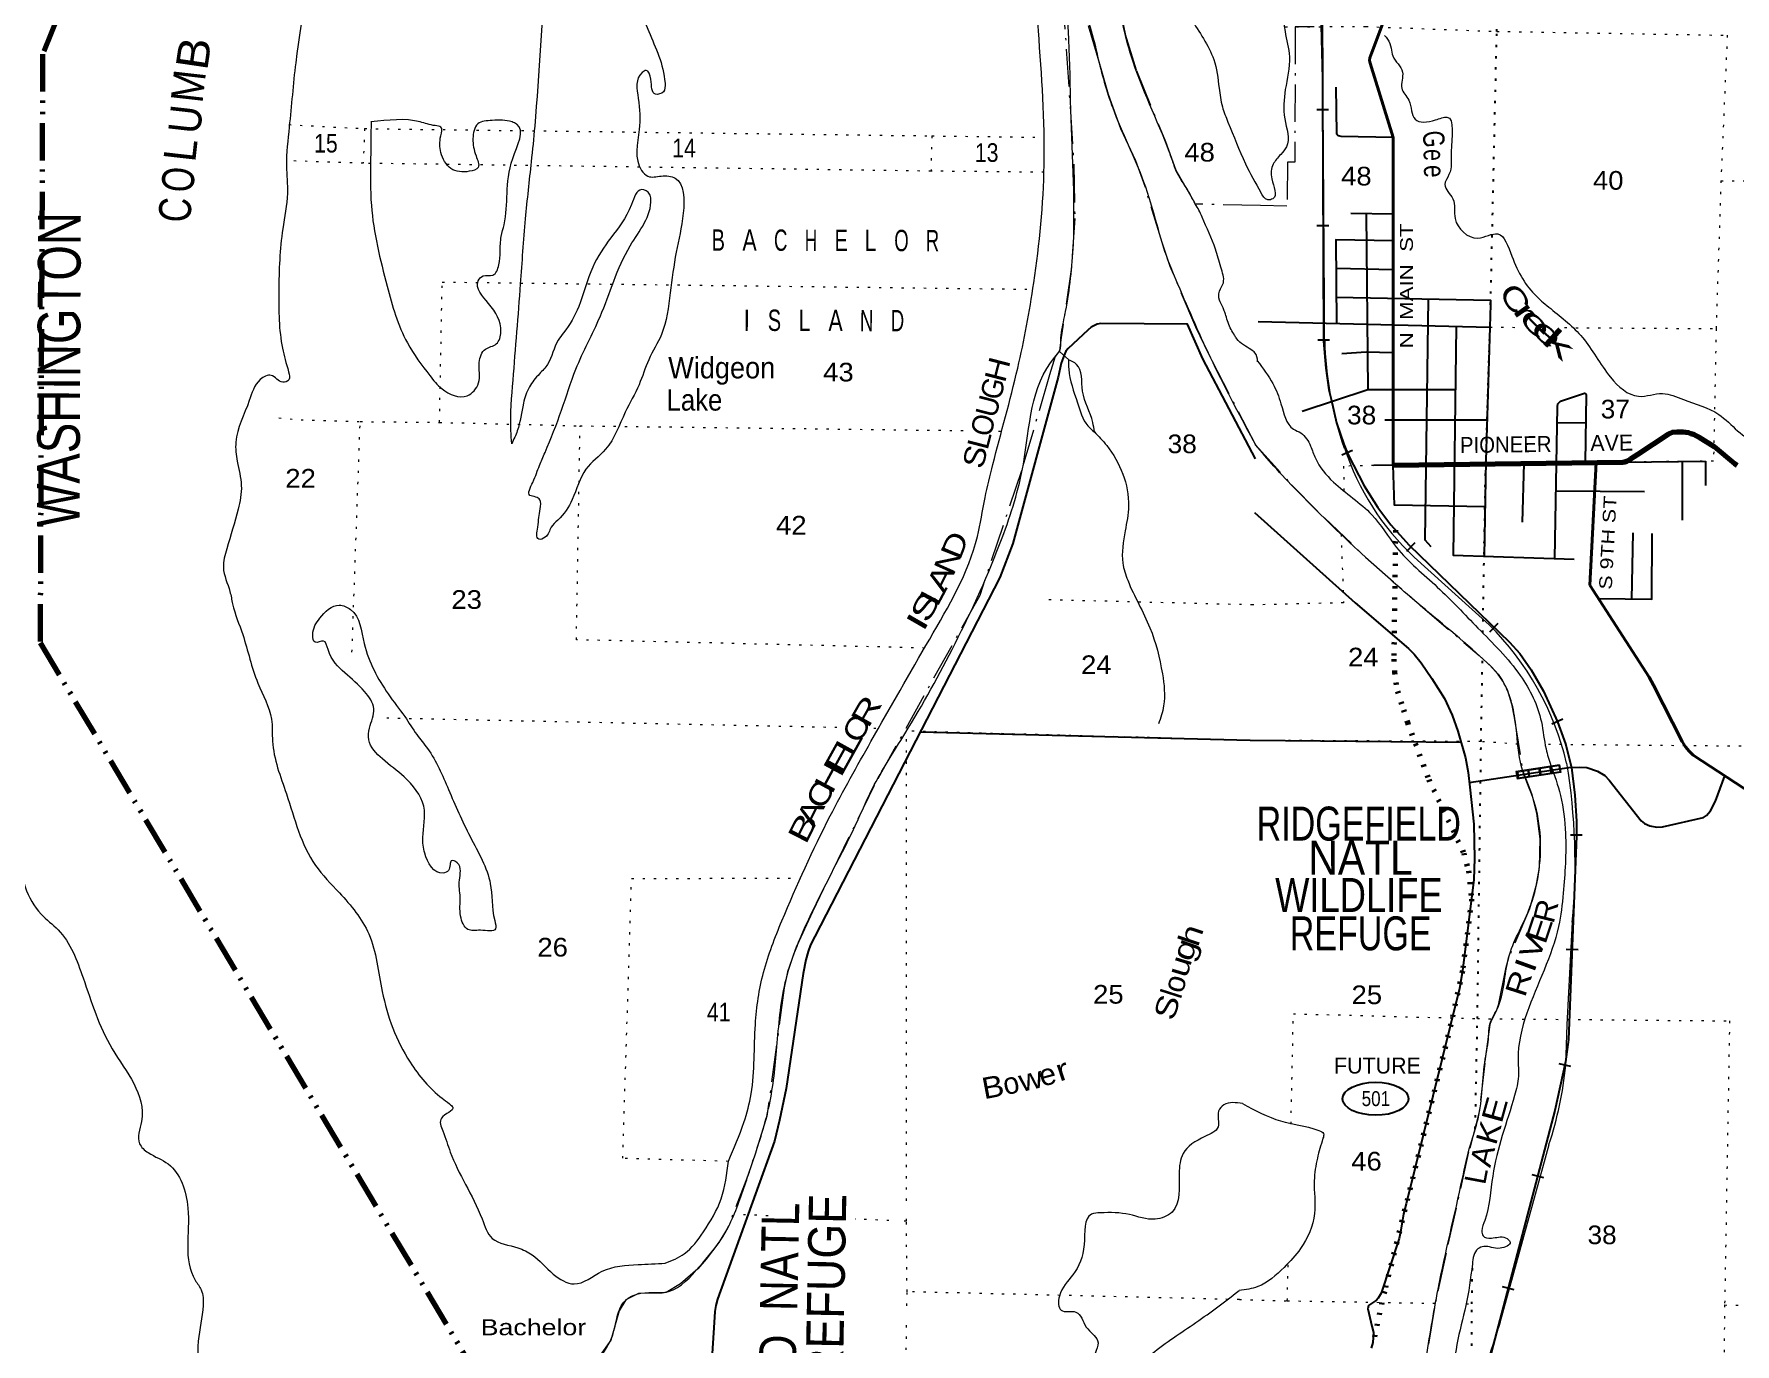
# Model space of a CAD drawing. Header units: feet. Extents: x -481249 to -254670, y -730376 to -544252.
# Drawn here: x -458401 to -442459, y -620592 to -608316 of the extents above; entities that cross this region are included whole.
import ezdxf
from ezdxf.enums import TextEntityAlignment as Align

# ---------------------------------------------------------------- set-up
doc = ezdxf.new("R2010")
doc.units = ezdxf.units.FT
doc.header["$LTSCALE"] = 70
for name, pattern in [('DASH_DOUBLE_DOT', [9.2, 5, -1.2, 0.3, -1.2, 0.3, -1.2]), ('DOT_DASHED', [7.7, 5, -1.2, 0.3, -1.2]), ('DOTTED', [1.5, 0.3, -1.2])]:
    doc.linetypes.add(name, pattern=pattern)
for name, color, linetype, lineweight in [('10', 7, 'DASH_DOUBLE_DOT', 70), ('17', 7, 'Continuous', 25), ('23', 7, 'Continuous', 70), ('26', 7, 'Continuous', 40), ('27', 7, 'Continuous', 13), ('29', 7, 'Continuous', 25), ('31', 7, 'Continuous', 13), ('34', 7, 'Continuous', 25), ('39', 7, 'Continuous', 13), ('41', 7, 'Continuous', 13), ('42', 7, 'Continuous', 13), ('44', 7, 'DOT_DASHED', 13), ('51', 7, 'DOTTED', 35), ('52', 7, 'Continuous', 25), ('6', 7, 'DOTTED', 25), ('7', 7, 'DOTTED', 13)]:
    doc.layers.add(name, color=color, linetype=linetype, lineweight=lineweight)

msp = doc.modelspace()

# ---------------------------------------------------------------- linework, layer by layer
at = {"layer": '10'}
msp.add_lwpolyline([(-456539.12, -590330.45), (-455188.85, -592963.53), (-455547.37, -601572.81), (-458320.68, -608505.65), (-458344, -614021.13), (-451892.05, -624846.32), (-449974.25, -632655.91), (-449915.37, -636157.06)], dxfattribs=at)
at = {"layer": '23'}
msp.add_lwpolyline([(-445661.89, -612356.98), (-443508.17, -612327.55), (-443491.75, -612324.9), (-443471.62, -612317.48), (-443454.66, -612307.94), (-443438.24, -612297.87), (-443369.74, -612252.66), (-443084.49, -612065.14), (-443065.82, -612055.66), (-443044.63, -612048.24), (-443001.2, -612044), (-442943.98, -612044), (-442895.69, -612049.84), (-442870.88, -612057.78), (-442848.63, -612066.26), (-442824.26, -612077.92), (-442795.65, -612092.76), (-442654.41, -612182.41), (-442461.85, -612339.85), (-442437.01, -612356.17)], dxfattribs=at)
at = {"layer": '26'}
msp.add_line((-443758.44, -612331.14), (-443819.12, -613481.68), dxfattribs=at)
for points in [[(-445661.89, -612356.98), (-445661.8, -609283.82), (-445879.2, -608589.74), (-445883.86, -608562.2), (-445879.68, -608539.18), (-445862.7, -608489.78), (-445635.16, -607879.22), (-445622.59, -607694.84), (-445699.99, -607094.64), (-445687.07, -606896.22), (-445632.56, -606474.01), (-445621.91, -606439.24), (-445609.19, -606424.4), (-445568.43, -606393.32), (-445522.31, -606373.51), (-444903.74, -606263.57), (-444867.49, -606261.14), (-444830.41, -606259.02), (-444639.36, -606272.26), (-442426.71, -606528.92), (-442403.17, -606549.59), (-442396.79, -606941.22), (-439796.82, -607016.96), (-434509.55, -607098.35)], [(-443819.12, -613481.68), (-443262.97, -614343.2), (-443221.08, -614416.63), (-442954.83, -614944.53), (-442923.32, -614996.56), (-442887.29, -615036.84), (-442849.14, -615072.89), (-442137.91, -615540.01), (-442102.07, -615576.47), (-442057.57, -615633.72), (-441985, -615760.69), (-441142.02, -617349.09), (-441091.15, -617442.38), (-441008.62, -617539.95), (-440930.08, -617624.74), (-440018.77, -618451.68), (-439869.48, -618572.5), (-439792, -618614.95), (-439655.55, -618676.27), (-437837.6, -619412.8), (-437748.95, -619458.85), (-437654.07, -619529.86), (-435838.71, -621021.16)]]:
    msp.add_lwpolyline(points, dxfattribs=at)
at = {"layer": '29'}
for p, q in [((-445661.82, -610002.7), (-446058.28, -609998.52)), ((-445914.51, -610000.04), (-445898.6, -611650.74)), ((-445661.84, -610524.55), (-446196.81, -610513.02)), ((-446926.97, -611010.44), (-444754.89, -611063.01)), ((-444782.24, -611933.67), (-445741.04, -611933)), ((-443857.13, -611962.17), (-444125.18, -611960.49)), ((-444436.26, -612340.23), (-444451.86, -612889.81)), ((-443494.23, -612326.38), (-442735.66, -612319.75)), ((-442954.92, -612321.67), (-442952.04, -612871.5)), ((-442735.66, -612319.75), (-442735.54, -612545.73)), ((-444136.35, -612596.75), (-443307.17, -612602.59)), ((-443415, -612988.55), (-443429.55, -613610.47)), ((-450094.88, -614855), (-447002.54, -614934.42)), ((-447002.54, -614934.42), (-445026.27, -614951.84))]:
    msp.add_line(p, q, dxfattribs=at)
for points in [[(-446199.44, -608815.1), (-446192.12, -609248.34), (-446178.24, -609266.8), (-446152.81, -609273.16), (-445662.46, -609281.71)], [(-445661.83, -610254.11), (-446198.38, -610245.48), (-446193.78, -611028.19)], [(-446195.23, -610781.95), (-444750.65, -610808.53), (-444750.65, -610849.88), (-444754.89, -611063.01)], [(-445334.81, -610797.78), (-445363.99, -613055.47), (-445309.43, -613119.08)], [(-446951.74, -612296.64), (-447445.12, -611360.25), (-447589.47, -611034.49), (-448403.71, -611028.81), (-448437.49, -611035.76), (-448462.01, -611047.07), (-448492.81, -611063.43), (-448523.19, -611090.44), (-448707.24, -611262.56), (-448731.13, -611288.98), (-448747.4, -611325.05), (-448772.55, -611400.52), (-448802.72, -611531.34), (-449227.67, -613091.07), (-449348.36, -613408.05), (-451084, -616772.19), (-451122.37, -616852.02), (-451145, -616914.91), (-451167.63, -616992.9), (-451193.42, -617118.86), (-451350.2, -618196.63), (-451412.51, -618494.16), (-451461.83, -618690.98), (-451994.52, -620172.59), (-452011.25, -620230.58), (-452018.98, -620288.4), (-452027.13, -620390.52), (-452068.38, -621021.47)], [(-445070.74, -611055.37), (-445098.97, -613200.69), (-443966.05, -613235.4)], [(-444754.89, -611063.01), (-444794.1, -612311.02), (-444810.79, -613209.52)], [(-445664.21, -611304.76), (-445915.93, -611296.98), (-446144.85, -611313.28)], [(-445078.55, -611648.77), (-445898.6, -611650.74), (-446514.94, -611851.98)], [(-444147.47, -613229.84), (-444122.54, -611810.05), (-444118.99, -611781.9), (-444093.16, -611756.59), (-443868.81, -611681.96), (-443860.4, -611684.35), (-443853.13, -611696.41), (-443862.7, -612332.39)], [(-444802.2, -612747.38), (-445648.64, -612731.09), (-445661.89, -612356.98), (-445843.84, -612358.2)], [(-446961.43, -612799.7), (-446018.02, -613647.23), (-445517.44, -614075.44), (-445466.46, -614126.58), (-445398.63, -614207.17), (-445299.81, -614353.96), (-445182.44, -614542.22), (-445109.91, -614700.04), (-445055.26, -614847.58), (-444985.44, -615098.67), (-444959.88, -615235.64), (-444944.1, -615372.74), (-444907.49, -615720.52), (-444899.39, -616041.93), (-444905.19, -616239.13), (-445012.88, -617095.37), (-445040.76, -617259.39), (-445541.59, -619278.36), (-445566.08, -619370.73), (-445591.51, -619525.53), (-445605.7, -619601.96), (-445774.85, -620116.11), (-445801.96, -620163.12), (-445817.24, -620179.72), (-445892.47, -620231.68), (-445900.64, -620263.01), (-445860.68, -620424.66), (-445847.99, -620485.17), (-445854.32, -620577.34), (-445867.04, -620630.35)], [(-443738.71, -613606.23), (-443236.94, -613613.11), (-443233.71, -612994.87)], [(-444949.02, -615329.96), (-444015.5, -615189.43), (-443912.84, -615184.74), (-443847.13, -615189.67), (-443747.52, -615222.91), (-443678.58, -615264.19), (-443637.3, -615307.73), (-443338.26, -615688.35), (-443306.65, -615714.88), (-443255.21, -615734.61), (-443192.2, -615748.81), (-443137.22, -615745.63), (-442754.22, -615658.94), (-442725.9, -615638.54), (-442687.75, -615596.13), (-442640.13, -615503.23), (-442552.69, -615267.59)]]:
    msp.add_lwpolyline(points, dxfattribs=at)
at = {"layer": '31'}
for p, q in [((-444101.77, -615162.72), (-444511.44, -615225.43)), ((-444511.44, -615225.43), (-444500.1, -615299.57)), ((-444101.77, -615162.72), (-444090.43, -615236.86)), ((-444090.43, -615236.86), (-444500.1, -615299.57))]:
    msp.add_line(p, q, dxfattribs=at)
msp.add_lwpolyline([(-444502.32, -615232.13), (-444108.46, -615171.84), (-444099.54, -615230.16), (-444493.4, -615290.45)], close=True, dxfattribs=at)
at = {"layer": '31', "linetype": 'DOTTED', "lineweight": 100}
msp.add_arc((-448580.55, -587268.55), 28288.95, 278.28332, 279.12119, dxfattribs=at)
at = {"layer": '34'}
for p, q in [((-446378.01, -609023.19), (-446267.4, -609022.77)), ((-446376.49, -610108.99), (-446265.88, -610108.56)), ((-446369.8, -611181.18), (-446259.19, -611180.76)), ((-446144.37, -612259.14), (-446042.15, -612216.88)), ((-445534.38, -613160.36), (-445457.47, -613080.86)), ((-444755.8, -613917.17), (-444678.89, -613837.67)), ((-444174.02, -614780.74), (-444073.48, -614734.63)), ((-444000.31, -615821.79), (-443889.71, -615820.52)), ((-444039.94, -616890.36), (-443929.42, -616894.79)), ((-444108.5, -617963.02), (-444000.52, -617986.99)), ((-444361.32, -619002.64), (-444254.33, -619030.72)), ((-444639.45, -620052.21), (-444532.47, -620080.29))]:
    msp.add_line(p, q, dxfattribs=at)
at = {"layer": '34', "lineweight": 13}
for p, q in [((-444763.39, -613850.71), (-445466.25, -613218.36)), ((-444659.08, -620389.15), (-444199.88, -618722.18))]:
    msp.add_line(p, q, dxfattribs=at)
for points in [[(-446306.2, -611182.95), (-446304.65, -610828.4), (-446319.78, -608985.88), (-446365.48, -607101.68), (-446352.68, -606526.66), (-446285.65, -605488.22), (-446021.24, -602632.46)], [(-446334.19, -606476.36), (-446316.26, -611192.51), (-446294.79, -611446.05), (-446265.12, -611649.63), (-446245.54, -611738.34), (-446193.05, -611959.26), (-446125.22, -612158.61), (-446083.98, -612258.36), (-445934.45, -612548.82), (-445807.54, -612753.17), (-445686.44, -612915.7), (-445511.61, -613107.95), (-444571.88, -614017.02), (-444476.1, -614122.39), (-444370.12, -614275.08), (-444255.65, -614474.43), (-444123.24, -614763.12), (-444047.93, -614966.43), (-443993.41, -615187.98), (-443961.01, -615447.83), (-443945.69, -615691.07), (-443944.06, -615833.8), (-444020.37, -617738.2), (-444047.46, -617946.97), (-444148.94, -618404.13), (-444887.93, -621220.1)], [(-444044.99, -617981.27), (-444031.77, -617598.56), (-443981.77, -616638.53)]]:
    msp.add_lwpolyline(points, dxfattribs=at)
at = {"layer": '34'}
msp.add_lwpolyline([(-446333.09, -606476.38), (-446315.16, -611192.46), (-446293.7, -611445.92), (-446264.04, -611649.43), (-446244.47, -611738.09), (-446191.99, -611958.96), (-446124.19, -612158.22), (-446082.98, -612257.9), (-445933.49, -612548.28), (-445806.63, -612752.55), (-445685.59, -612915), (-445510.82, -613107.18), (-444571.09, -614016.25), (-444475.24, -614121.7), (-444369.19, -614274.49), (-444254.67, -614473.93), (-444122.22, -614762.7), (-444046.88, -614966.11), (-443992.33, -615187.78), (-443959.91, -615447.73), (-443944.59, -615691.03), (-443942.96, -615833.82), (-444019.27, -617738.29), (-444046.38, -617947.16), (-444147.87, -618404.39), (-444886.86, -621220.36)], dxfattribs=at)
at = {"layer": '34', "lineweight": 13}
for centre, radius, start, end in [((-442983.5, -611106.59), 3321.56, 181.28217, 199.14652), ((-443803.62, -611436.58), 2435.84, 198.06621, 227.03049), ((-446675.19, -615774.61), 2712.27, 13.37718, 45.18088), ((-449677.45, -616086.82), 5720.35, 354.46516, 9.4352), ((-447432.51, -617651.51), 3403.53, 341.66168, 354.44014)]:
    msp.add_arc(centre, radius, start, end, dxfattribs=at)
msp.add_spline([(-445126.55, -636266.25), (-445205.26, -636055), (-445386.53, -635644.83), (-445581.21, -634964.48), (-445682.38, -634399.05), (-445843.82, -633656.19), (-445933.73, -633030.53), (-446016.59, -632488.89), (-446047.42, -631946.57), (-446023.34, -631313.42), (-445975.37, -630511.72), (-445916.74, -629601.74), (-445880.05, -629016.47), (-445801.98, -628380.6), (-445705.57, -627928.72), (-445584.14, -627238.2), (-445415.24, -626342.78), (-445239.56, -625509.34), (-445129.2, -624893.07), (-445041.2, -624409.25), (-444905.25, -623758.58), (-444876.27, -623515.87), (-444888.3, -623195.58), (-444912.82, -622677.18), (-444945.25, -622166.89), (-444925.69, -621491.69), (-444883.57, -621180.71), (-444767.19, -620724.56), (-444655.39, -620382.62)], degree=3, dxfattribs=at)
at = {"layer": '39'}
msp.add_line((-448701.32, -611370.12), (-448790.73, -611290.85), dxfattribs=at)
for points in [[(-459387.86, -603410.09), (-459326.33, -603054.38), (-459229.72, -602745.55), (-459124.51, -602408.82), (-459047.52, -602175.79), (-458989.4, -602078.75), (-458953.19, -602071.5), (-458911.73, -602100.47), (-458884.16, -602123.12), (-458867.75, -602009.14), (-458860.35, -601846.83), (-458697.74, -601447.15), (-458502.18, -601100.32), (-458313.3, -600785.44), (-458204.56, -600567.13), (-458128.03, -600356.16), (-458114.35, -600085.67), (-458059.99, -599976.51), (-458051.08, -599838.3), (-458185.64, -599759.2), (-458220.51, -599415.46), (-458160.59, -599232.21), (-458024.28, -599036.55), (-457912.79, -598782.2), (-457633.91, -597995.88), (-457480.1, -597537.84), (-457398.1, -597353.05), (-457262.69, -597295.78), (-457110.62, -597399.33), (-456930.33, -597782.29), (-456840.81, -598099.12), (-456679.98, -598549.86), (-456563.07, -598993.64), (-456432.79, -599564.08), (-456404.87, -599761.25), (-456296.38, -599841.8), (-456300.9, -599962.05), (-456344.63, -600041.34), (-456349.93, -600103.41), (-456421.68, -600085.83), (-456640.82, -600219.53), (-456845.94, -600353.54), (-456988.06, -600635.32), (-457201.21, -601248.54), (-457565.08, -602458.27), (-457805.35, -603409.9), (-458001.41, -604067.61), (-458148.67, -604499.72), (-458429.58, -605478.56), (-458750.99, -606478.59), (-458882.65, -607217.91), (-459055.6, -608207.09), (-459119.33, -608476.5), (-459111.53, -608773.53), (-459148.34, -609288.24), (-459238.95, -609980.31), (-459276.82, -610258.3), (-459363.45, -611143.01), (-459361.22, -611610.42), (-459300.47, -612153.29), (-459213.27, -612676.66), (-459287.69, -612977.95), (-459281.34, -613248.87), (-459187.97, -613764.36), (-458993.05, -614500.65), (-458926.56, -614865.13), (-458790.78, -615172.92), (-458583.25, -615785.13), (-458484.03, -616308.76), (-458335.15, -616564.69), (-458175.94, -616710.51), (-457940.98, -617160.83), (-457668.43, -617824.58), (-457394.24, -618506.41), (-457412.63, -618714.62), (-457330.25, -618798.62), (-457144.18, -618904.91), (-456958.52, -619318.07), (-456890.53, -619993.48), (-456834.35, -620084.94), (-456815.35, -620229.77), (-456862.4, -620563.73), (-456792.54, -620958.37), (-456553.72, -621224.24), (-456308.61, -621572.48), (-456260.9, -621972.66), (-456206.72, -622350.92), (-456097, -622563.88), (-455812.67, -623143.63), (-455737.07, -623359.87), (-455708.01, -623502.91)], [(-447517.02, -609908.74), (-447602.97, -609754.19), (-447705.45, -609576.8), (-447716.44, -609545.07), (-447758.9, -609424.57), (-448118.81, -608519.63), (-448196.57, -608215.09), (-448298.37, -607719.47), (-448393.41, -607474.74), (-448656.9, -607047.87), (-448789.73, -606790.29), (-448967.12, -606365.27), (-449319.49, -605782.05), (-449849.19, -605249.19), (-450152.94, -605118.32), (-450656.13, -605041.35), (-451187.63, -604881.53), (-451758.98, -604520.28), (-452438.67, -603879.9), (-453036.48, -603251.31), (-453251.43, -602897.7), (-453544.3, -602534.39), (-453884.46, -601750.85), (-453966.28, -601257.68), (-453812.13, -600783.6), (-453530.01, -600416.56), (-453389.08, -600287.19)], [(-451893.28, -618877), (-451747.48, -618515.07), (-451679.79, -618247.74), (-451640.12, -617596.7), (-451563.8, -617108.92), (-451391.42, -616625.2), (-450938.15, -615642.03), (-450557, -614946.16), (-450006.04, -613985.14), (-449559.28, -613025.91), (-449487.53, -612660.38), (-449414.95, -612351.04), (-449181.69, -611447.4), (-449030.75, -610648.31), (-448933.5, -609543.19), (-448987.31, -608286.4), (-449144.06, -606874.96), (-449219.9, -606574.47), (-449549.58, -606055.93), (-449883.7, -605653.62), (-450182.56, -605480.74), (-450616.12, -605331.04), (-451059.03, -605245.33), (-451464.01, -605070.17), (-452122.83, -604676.96), (-452731.32, -604080.23), (-453359.45, -603368.75), (-453626.12, -602997.98), (-453804.63, -602817.65), (-454161.5, -602545.23), (-454408.49, -602477.76), (-454608.14, -602541.68), (-454698.17, -602632.02), (-454784.64, -602935.05), (-454930.74, -603407.3), (-454928.75, -603503.62), (-454875.07, -603522.82), (-454767.66, -603559.22), (-454781.02, -603623.12), (-454927.07, -603710.26), (-455038.17, -603850.29), (-455083.55, -604104.05), (-455195.38, -604757.56), (-455392.35, -605649.93), (-455699.69, -607221.92), (-455948.57, -608584.55), (-456009.26, -609187), (-456034.92, -609551.51), (-456026.27, -609808.44), (-456069.28, -610140.48), (-456107.57, -610725.36), (-456072.68, -611259.65), (-456015.23, -611481.52), (-456012.77, -611555.79), (-456069.34, -611578.65), (-456178.17, -611514.13), (-456281.16, -611554.05), (-456383.43, -611750.43), (-456509.79, -612140.87), (-456497.51, -612319.65), (-456458.2, -612547.14), (-456488.89, -612769.13), (-456594.81, -613139.94), (-456626.53, -613315.78), (-456565.12, -613539.74), (-456539.52, -613656.62), (-456445.37, -613943.46), (-456302.68, -614399.83), (-456175.49, -614735.52), (-456165.8, -614942.33), (-456035.93, -615436.54), (-455763.49, -616106.3), (-455538.52, -616363.85), (-455264.13, -616748.82), (-455137.23, -617289.1), (-454876.64, -617950.58), (-454577.22, -618287.96), (-454506.23, -618341.63), (-454476.82, -618372.35), (-454583.12, -618474.37), (-454569.58, -618593), (-454499.65, -618793.08), (-454202.27, -619419.24), (-454105.93, -619601.83), (-453865.42, -619691.23), (-453732.57, -619756.25), (-453534.03, -619937.02), (-453339.66, -620029.44), (-453076.76, -619910.71), (-452738.91, -619847.75), (-452486.24, -619835.11)], [(-453924.02, -612156.15), (-453931.38, -612029.62), (-453911.51, -611558.69), (-453840.56, -610657.59), (-453793.72, -610046.82), (-453738.46, -609512.45), (-453705.47, -609180.2), (-453582.89, -607726.6), (-453581.84, -607006.54), (-453610.49, -606939.74), (-453631.18, -606971.39), (-453696.12, -607202.67), (-453756.5, -607407.97), (-453832.93, -607422.38), (-453907.6, -607162.03), (-453987.36, -606857.45), (-454150.55, -606518.98), (-454309.46, -606072.29), (-454225.15, -605680.96), (-453955.78, -605540.31), (-453747.83, -605462.52), (-453692.3, -605393.51), (-453657.42, -605354.14), (-453542.35, -605503.03), (-453335.83, -605876.52), (-453169.32, -606343.43), (-453135.28, -606630.99), (-452968.3, -607266.4), (-452639.22, -608292.4), (-452487.11, -608777.06), (-452502.8, -608856.95), (-452575.39, -608879.47), (-452620.55, -608740.1), (-452664.88, -608656.91), (-452701.34, -608676.19), (-452738.46, -608918.1), (-452728.57, -609211.16), (-452706.55, -609594.74), (-452647.57, -609648.15), (-452523.35, -609646.8), (-452391.53, -609665.67), (-452316.28, -609994.23), (-452382.03, -610359.89), (-452438.1, -610741.79), (-452520.37, -611131.17), (-452639.49, -611367.3), (-452730.54, -611602.04), (-452860.14, -611860.02), (-453043.69, -612207.1), (-453227.88, -612393.71), (-453356.02, -612677.79), (-453492.28, -612871.44), (-453553.78, -612938.32), (-453609.81, -613031.4), (-453670.3, -613050.16), (-453679.96, -612937.63), (-453658.33, -612765.59), (-453660.53, -612679.29), (-453698.07, -612654.42), (-453753.84, -612639.18), (-453727.25, -612517.4), (-453663.83, -612358.29), (-453611.21, -612237.07)], [(-446862.52, -607661.93), (-447058.77, -607545.45), (-447292.37, -607221.52), (-447341.23, -606971.76), (-447465.34, -606776.54), (-447598.7, -606735.57), (-447696.72, -606729.46), (-447750.97, -606832.6), (-447750.64, -606912.84), (-447798.07, -606881.74), (-447874.35, -606793.85), (-447949.47, -606746.11), (-447972.17, -606777.71), (-447941.48, -606842.56), (-447841.58, -606951.01), (-447819.11, -607025.7), (-447893.25, -607122.4), (-447990.49, -607174.47), (-447950.05, -607347.84), (-447767.26, -607706.78), (-447556.58, -608168.62), (-447344.31, -608554.27), (-447293.83, -608822.13), (-447263.44, -608997.28), (-447210.36, -609140.83), (-447046.26, -609531.47), (-446903.62, -609799.98)], [(-451825.28, -624049.44), (-451876.2, -623897.91), (-451964.08, -623789.72), (-452004.84, -623536.11), (-452103.15, -623447.76), (-452233.7, -623368.74), (-452218.42, -623212.61), (-452298.99, -623042.4), (-452454.87, -622738.19), (-452554.88, -622539.48), (-452609.03, -622255.5), (-452603.19, -621976.81), (-452750.96, -621763.04), (-452909.62, -621591.15), (-452961.82, -621405.5), (-453116.96, -620778.37), (-452987.7, -620536.43), (-452939.83, -620354.92), (-452872.48, -620199.91), (-452750.71, -620124.3), (-452453.7, -620098.57), (-452162.34, -619864.11), (-451946.22, -619587.93), (-451846, -619393.51), (-451694.98, -618973.51), (-451516.37, -618383.62), (-451441.01, -617845.67), (-451368.3, -617243.48), (-451155.44, -616644.29), (-450676.44, -615675.72), (-450542.16, -615385.75), (-450238.96, -614872.74), (-449768.57, -614028.34), (-449327.14, -613036.9), (-449128.37, -612345.14), (-448832.99, -611344.55), (-448787.6, -611281.34), (-448777.61, -611187.28), (-448747.47, -610991.36), (-448664.3, -610367.33), (-448684.23, -609023.01), (-448771.91, -607757.47), (-448774.35, -607586.92), (-448751.49, -607547.3), (-448722.38, -607592.05), (-448632.36, -607884.82), (-448501.8, -608250.67), (-448433.38, -608522.92), (-448291.28, -609007.36), (-448001.29, -609699.56), (-447877.49, -610101.37), (-447804.56, -610349.64), (-447682.8, -610657.13), (-447353.69, -611394.3), (-446947.68, -612173.78)], [(-446862.52, -607661.93), (-446732.47, -607913.72), (-446675.62, -608290.57), (-446635.39, -608528.48), (-446673.06, -608836.68), (-446677.79, -609109.59), (-446662.24, -609372.97), (-446716.11, -609443.88), (-446786.54, -609536.45), (-446799.93, -609672.63), (-446790.51, -609859.57), (-446837.87, -609868.44), (-446903.62, -609799.98)], [(-445743, -608330.81), (-445715.25, -608363.02), (-445681.27, -608448.19), (-445665.02, -608520.88), (-445574.53, -608671.72), (-445582.3, -608824.1), (-445516.91, -608936.16), (-445457.17, -609114.34), (-445266.91, -609121.15), (-445159.99, -609093.74), (-445117.88, -609418.02), (-445139.2, -609632.28), (-445177.59, -609725.67), (-445102.73, -609860.06), (-445081.24, -610045.29), (-444869.25, -610227.31), (-444681.86, -610187.88), (-444550.68, -610395.97), (-444319.45, -610773.2), (-444186, -610889), (-443888, -611159.51), (-443624.56, -611531.54), (-443362.39, -611710.81), (-443139.23, -611684.33), (-442942.2, -611741.51), (-442610.87, -611880.37), (-442236.54, -612144.79), (-441902.94, -612191.36), (-441850.19, -612259.61)], [(-455242.31, -609139.23), (-455246.18, -609480.15), (-455239.39, -609921.58), (-455090.99, -610678.94), (-454901.8, -611210.52), (-454691.85, -611515.89), (-454576.27, -611640.72), (-454341.27, -611705.93), (-454234.59, -611585.86), (-454228.56, -611393.43), (-454169.85, -611268.33), (-454068.68, -611220.35), (-454026.2, -611104.92), (-454140.84, -610839.7), (-454238.59, -610629), (-454191.53, -610581.87), (-454101.26, -610575.78), (-454045.15, -610478.7), (-454032.53, -610354.61), (-454021.54, -610212.43), (-453995.21, -610102.68), (-453914.12, -609482.62), (-453877.33, -609160.47), (-453920.96, -609139.48), (-454106.96, -609125.46), (-454241.87, -609158.68), (-454286.81, -609296.11), (-454258.13, -609457.19), (-454238.37, -609565.93), (-454321.26, -609602.26), (-454493, -609576.52), (-454588, -609426.06), (-454588.73, -609269.59), (-454587.01, -609187.39), (-454640.82, -609174.2), (-454782.31, -609139.07), (-455243.04, -609139.23)], [(-453611.21, -612237.07), (-453456.69, -611841.22), (-453322.41, -611454.97), (-453095.79, -610964.39), (-452813.47, -610300.5), (-452619.98, -609861.36), (-452631.03, -609814.99), (-452706.28, -609773.26), (-452801.36, -609913.64), (-452996.21, -610226.38), (-453164.19, -610499.58), (-453296.13, -610869.84), (-453437.49, -611115.53), (-453489.02, -611184.63), (-453587.91, -611411.17), (-453663.88, -611499.8), (-453758.59, -611622.14), (-453813.88, -611775.4), (-453871.36, -612032.92), (-453924.02, -612156.15)], [(-446932.78, -611387.48), (-446957.33, -611302.36), (-446995.05, -611273.43), (-447064.83, -611227.51), (-447128.96, -611171.53), (-447148.45, -611139.46), (-447181.76, -611083.48), (-447230.49, -610953.91), (-447238.03, -610930.01), (-447248.09, -610901.08), (-447296.81, -610751.38), (-447289.89, -610724.96), (-447254.06, -610645.71), (-447278.26, -610499.8), (-447327.93, -610332.52), (-447452.41, -610032.48), (-447482.58, -609965.21), (-447517.02, -609908.74)], [(-448705.26, -611367.35), (-448703.1, -611455.65), (-448621.55, -611770.3), (-448523.93, -611987.02), (-448460.62, -612047.13)], [(-448463.03, -612044.49), (-448477.2, -611955.93), (-448573.19, -611661.02), (-448630.06, -611411.08), (-448705.25, -611367.86)], [(-446935.47, -611378.17), (-446789.16, -611592.1), (-446713.68, -611782.72), (-446595.22, -612018.59), (-446527.95, -612054.41), (-446436.77, -612177.17), (-446391.47, -612290.74), (-446222.58, -612513.83), (-445863.31, -612820.02), (-445630.35, -613127.04), (-445248.62, -613498.04), (-444867.25, -613883.08), (-444471.28, -614326.72), (-444273.54, -614761.33), (-444229.69, -615015.38), (-444183.37, -615169.13), (-444094.1, -615450.43), (-444046.77, -615806.96), (-444068.6, -616366.51), (-444112.38, -616678.58), (-444409.07, -617492.16), (-444491.88, -617923.7), (-444487.78, -618082.4), (-444524.34, -618264.16), (-444729.35, -619017.83), (-444803.76, -619433.51), (-444830.22, -619531.21), (-444819.34, -619577.66), (-444741.71, -619599.7), (-444609.35, -619597.02), (-444566.21, -619636.25), (-444659.85, -619694.11), (-444811.8, -619678.23), (-444868.48, -619700.89), (-444920.08, -619842.12), (-444981.77, -620230.02), (-445076.11, -620966.41), (-445025.41, -621186.51), (-445035.63, -621519.51), (-445027.98, -622021.58), (-444998.51, -622614.55), (-445034.08, -622918.8), (-445089.44, -623375.12), (-445230.52, -624056.12), (-445380.29, -624845.31), (-445444.3, -625164.9), (-445478.56, -625497.28), (-445510.79, -625747.41), (-445589.74, -626022.46), (-445614.75, -626304.89), (-445707.97, -626752.22), (-445721.66, -627063.04), (-445781.02, -627519.26), (-445859.2, -628028.94), (-446005.71, -628989.12), (-446068.93, -629276.61), (-446090.08, -629402.55), (-446156.24, -629565.49), (-446277.63, -629773.22), (-446315.69, -629934.86), (-446373.79, -630258.62), (-446418.44, -630524.49), (-446462.27, -630675.96), (-446554.23, -631153.43), (-446611.99, -631459.42)], [(-448463.03, -612044.49), (-448347.5, -612171.32), (-448143.05, -612739.33), (-448173.95, -612971.35), (-448196.3, -613273.74), (-448149.61, -613435.21), (-447942.55, -613878.92), (-447825.39, -614310.67), (-447813.67, -614611.79), (-447861.28, -614781.27)], [(-446983.54, -636213.8), (-447022.54, -635672.61), (-447035.71, -634987.7), (-447070.2, -634354.46), (-447045.28, -633750.82), (-447030.89, -632761.47), (-446974.67, -632513.96), (-446941.25, -632053.07), (-446934.71, -631625.63), (-446920.95, -631393.1), (-446825.48, -630935.79), (-446685.68, -630306.95), (-446529.79, -629594.2), (-446332.17, -629059.16), (-446295.54, -628793.09), (-446139.46, -627992.01), (-446036.76, -627241.78), (-445988.45, -626664.83), (-445931.73, -626234.64), (-445787.21, -625495.51), (-445744.29, -625137.24), (-445627.25, -624455.63), (-445477.68, -623837.08), (-445405.43, -623427.36), (-445292.32, -622498.72), (-445285.18, -621884.59), (-445297.47, -621488.8), (-445379.54, -621159.5), (-445357.62, -620758.54), (-445240.58, -620076.93), (-445012.51, -619038.78), (-444938.63, -618725.46), (-444866.43, -618480.36), (-444798.53, -617921.97), (-444767.19, -617707.96), (-444758.66, -617605.79), (-444688.79, -617454.98), (-444580.7, -616973.9), (-444389.17, -616523.03), (-444300.77, -616190), (-444343.94, -615502.34), (-444458.31, -615182.25), (-444509.55, -614821.61), (-444634.98, -614380.8), (-444843.78, -614150.68), (-445479.87, -613608.63), (-445687.9, -613428.72), (-446565.31, -612593.5), (-446780.17, -612365.23), (-446952.35, -612164.81)], [(-454925.03, -614712.17), (-455080.84, -614500.23), (-455305.33, -614028.06), (-455434.85, -613708.37), (-455540.18, -613668), (-455723.02, -613790.45), (-455788.37, -613945.5), (-455765.81, -614016.19), (-455689.43, -614003.79), (-455645.06, -614084.97), (-455487.36, -614302.97), (-455302.72, -614477.42), (-455215.97, -614639.74), (-455257.79, -614819.37), (-455264.11, -614929.56), (-455135.65, -615108.82), (-454932.86, -615277.64), (-454748.31, -615552.38), (-454756.44, -615845.05), (-454739.48, -615991.84), (-454567.1, -616178.06), (-454516.5, -616153.07), (-454501.35, -616099.24), (-454490.58, -616063.36), (-454434.9, -616082.61), (-454414.23, -616243.52), (-454407.57, -616404.12), (-454403.26, -616580.73), (-454333.78, -616706.58), (-454217.77, -616715.08), (-454075.27, -616702.09), (-454083.65, -616623.68), (-454124.48, -616277.81), (-454313.56, -615836.49), (-454516.65, -615394.87), (-454712.95, -615011.57), (-454812.38, -614881.06), (-454925.03, -614712.17)], [(-447073.66, -618338.82), (-447248.92, -618350.69), (-447298.24, -618409.81), (-447303.34, -618558.13), (-447427.41, -618647.74), (-447631.08, -618807.85), (-447669.02, -618993.58), (-447734.69, -619355.22), (-447892.33, -619422.05), (-448133.81, -619378.76), (-448407.91, -619362.86), (-448488.3, -619375.18), (-448558.37, -619660.51), (-448664.45, -619943.06), (-448790.87, -620144.95), (-448773.57, -620275.7), (-448635.71, -620292.69), (-448538.49, -620433.17), (-448432.93, -620557.79), (-448487.48, -620771.24), (-448422.1, -620997.29), (-448283.4, -620974.19), (-448014.52, -620761.32), (-447617.66, -620462.93), (-447406.27, -620317.02), (-447104.46, -620091.2)], [(-447073.66, -618338.82), (-446717.11, -618501.85), (-446358.51, -618591.21), (-446315.13, -618620.41), (-446320.23, -618664.45), (-446372.91, -618849.82), (-446402.2, -619061.88), (-446399.75, -619369.09), (-446530.12, -619697.04), (-446684.82, -619873.81), (-446931.82, -620054.27), (-447104.46, -620091.2)], [(-452486.24, -619835.11), (-452306.11, -619746.7), (-452127.55, -619541.92), (-451960.78, -619230.58), (-451893.28, -618877)]]:
    msp.add_spline(points, degree=3, dxfattribs=at)
at = {"layer": '44'}
msp.add_line((-446906.03, -609923.65), (-447517.02, -609908.74), dxfattribs=at)
for points in [[(-448760.99, -607920.57), (-448655.48, -609544.2), (-448646.7, -610043.76), (-448678.27, -610499.6), (-448776.93, -611182.83), (-448788.3, -611284.47), (-448829.7, -611336.83), (-448882.4, -611509.54), (-449146.82, -612409.15), (-449537.83, -613576.43), (-450527.26, -615357.8), (-451105.74, -616541.43), (-451254.07, -616863.82), (-451338.63, -617103.77), (-451338.63, -617103.77), (-451369.65, -617253.32), (-451531.34, -618456.04), (-451697.8, -618980.3), (-451899.89, -619507.83), (-451981.66, -619641.85), (-452102.77, -619796.81), (-452180.48, -619886.34), (-452340.64, -620027.08), (-452477.62, -620108.92), (-452513.44, -620116.44), (-452735.98, -620119.73), (-452854.52, -620179.16), (-452915.54, -620282.41), (-452995.7, -620556.65), (-453096.12, -620697.68)], [(-446950.97, -612167.47), (-447391.31, -611316.83), (-447510.99, -611061.9), (-447751.81, -610494.73), (-447828.67, -610270.08), (-447998.2, -609709.23), (-448072.79, -609502.45), (-448214.38, -609203.75), (-448330.89, -608882.32), (-448418.97, -608575.9), (-448575.14, -608040.83)], [(-448246.39, -607969.93), (-448173.47, -608315.87), (-448069.47, -608658.68), (-447797.14, -609321.24), (-447699.31, -609591.21), (-447517.02, -609908.74)], [(-446401.26, -608248.11), (-446580.93, -608248.88), (-446583.42, -609517.66), (-446652.09, -609516.14), (-446658.2, -609928.32), (-446906.03, -609923.65)], [(-446952.35, -612164.81), (-446614.63, -612541), (-446307.23, -612850.54), (-445920.65, -613217.68), (-445410, -613668.65), (-444857.56, -614138.89), (-444741.63, -614244.74), (-444678.96, -614314.5), (-444640.32, -614371.46), (-444594.73, -614457.63), (-444552.93, -614591.95), (-444527.68, -614721.6), (-444450.26, -615214.78), (-444364.25, -615432.74), (-444319.73, -615615.82), (-444288.26, -615857.88), (-444292.41, -616125.16), (-444326.26, -616302.03), (-444385.45, -616512.69), (-444580.13, -616972.23), (-444608.67, -617075.04), (-444677.65, -617415.28), (-444696.06, -617473.59), (-444744.18, -617562.29), (-444757.24, -617598.5), (-444803.44, -617958.6), (-444856.26, -618417.05), (-444954.63, -618792.03), (-445169.69, -619753.29), (-445276.07, -620248.76), (-445344.45, -620683.39)]]:
    msp.add_lwpolyline(points, dxfattribs=at)
at = {"layer": '51', "lineweight": 70}
msp.add_lwpolyline([(-445640.43, -612964.66), (-445656.58, -614174.48), (-445650.19, -614297.99), (-445637.42, -614393.8), (-445622.52, -614472.59), (-445566.51, -614649.03), (-445528.88, -614768.57), (-445329.32, -615300.39), (-445000.91, -615991.58), (-444956.36, -616157.96), (-444926.56, -616422), (-445012.88, -617095.37), (-445122.37, -617597.39), (-445743.82, -620099.34), (-445790.65, -620299.5), (-445854.49, -620601.87)], dxfattribs=at)
at = {"layer": '52'}
msp.add_ellipse((-445827.07, -618294.01), major_axis=(309.24, -1), ratio=0.500121, dxfattribs=at)
at = {"layer": '6'}
for points in [[(-444821.56, -613925.98), (-444795.65, -612342.26), (-444753.86, -611062.84), (-444691.04, -608290.75), (-444585.61, -604367.71), (-444504.97, -599101.36), (-444407.4, -593799.31), (-444386.19, -592608.62)], [(-444892.86, -618574.84), (-444872.65, -617542.47), (-444838.25, -614946.28), (-444825.51, -614167.8)], [(-445193.71, -634537.5), (-445128.77, -631490.71), (-445084.63, -629470.77), (-445069.03, -628196.72), (-445034.82, -626818.77), (-444998.39, -625513.13), (-444930.13, -621553.02), (-444925.01, -620216.49), (-444918.11, -619864.01)]]:
    msp.add_lwpolyline(points, dxfattribs=at)
at = {"layer": '7'}
for p, q in [((-455302.45, -609202.14), (-455315.26, -609526.81)), ((-449985.45, -609269.93), (-449994.38, -609600.69)), ((-444055.79, -611067.21), (-442635.09, -611076.11)), ((-455421.18, -614107.82), (-455343.9, -611947.21)), ((-449362.7, -612036.23), (-449334.79, -612036.58)), ((-446978.11, -613665.82), (-448896.6, -613617.78)), ((-455095.56, -614724.56), (-450875.56, -614812.05)), ((-450530.92, -614819.2), (-450485.88, -614820.13)), ((-447002.54, -614934.42), (-450224.99, -614848.28)), ((-450224.43, -619250.09), (-450224.99, -614848.28)), ((-451521.33, -619390.11), (-451839.91, -619377.79)), ((-451082.31, -619407.1), (-451144.23, -619404.7)), ((-450388.13, -619433.95), (-450706.07, -619421.65)), ((-450224.41, -619440.28), (-450259.95, -619438.91)), ((-446654.44, -620186.95), (-446647.15, -619841.56)), ((-447103.47, -620175.73), (-450218.24, -620102.33)), ((-444978.64, -620215.57), (-444925.01, -620216.49)), ((-450266.96, -623377.07), (-450222.29, -620374.85))]:
    msp.add_line(p, q, dxfattribs=at)
for points in [[(-446674.71, -608247.59), (-445918.88, -608245.75), (-444691.04, -608290.75), (-442530.75, -608327.13), (-442590.66, -609690.39), (-442635.09, -611076.11), (-442659.91, -612317.82), (-444795.65, -612342.26), (-446127.41, -612364.89), (-446123.88, -612602.56)], [(-456012.8, -609164.86), (-455302.45, -609202.14), (-449985.45, -609269.93), (-448934.53, -609284.09)], [(-448934.62, -609611.2), (-449994.38, -609600.69), (-455315.26, -609526.81), (-456030.68, -609502.88)], [(-442590.66, -609690.39), (-439826.49, -609709.88), (-434577.99, -609729.75), (-429289.86, -609818.9), (-424030.56, -609873.19), (-418701.38, -609939.27), (-415947.62, -610004.14)], [(-454600.88, -611955.11), (-454575.35, -610639.84), (-449040.07, -610707.99)], [(-446926.97, -611010.44), (-444753.86, -611062.84), (-444507.35, -611064.38)], [(-456106.39, -611912.82), (-455898.44, -611931.32), (-455343.9, -611947.21), (-454600.88, -611955.11), (-453283.47, -611987.34), (-449661.97, -612032.5)], [(-450053.99, -614069.66), (-453317.44, -613992.43), (-453283.47, -611987.34)], [(-446150.85, -613002.52), (-446127.13, -613645.36), (-446978.11, -613665.82)], [(-444491.08, -614971.39), (-444838.25, -614946.28), (-447002.54, -614934.42)], [(-415073.39, -615307.56), (-418816.13, -615206.77), (-424113.65, -615157.54), (-429403.16, -615108.52), (-434683.44, -615091.84), (-439881.99, -615012.99), (-444239.97, -614973.8)], [(-451893.9, -618880.24), (-452882.32, -618851.8), (-452801.39, -616229.93), (-451217.86, -616225.41)], [(-446619.51, -618531.76), (-446597.67, -617496.99), (-444872.65, -617542.47), (-442509.49, -617563.9), (-442555.55, -620226.03), (-442573.29, -621586.33), (-443492.97, -621565.16), (-444930.13, -621553.02), (-445033.69, -621549.72)], [(-450220.2, -620233.96), (-450218.24, -620102.33), (-450224.41, -619440.28), (-450224.41, -619403.59)], [(-447103.47, -620175.73), (-446654.44, -620186.95), (-445270.89, -620210.58)], [(-442555.55, -620226.03), (-439966.59, -620277.24), (-434714.1, -620363.46), (-429496.97, -620420.7), (-424247.78, -620478.74), (-418916.1, -620524.81), (-415167.14, -620550.16)]]:
    msp.add_lwpolyline(points, dxfattribs=at)

# ---------------------------------------------------------------- texts
at = {"layer": '10', "width": 0.8}
msp.add_text('WASHINGTON', height=400, rotation=89.758, dxfattribs=at).set_placement((-457974.72, -612933.62))
at = {"layer": '17', "width": 0.95}
msp.add_text('PIONEER', height=150, rotation=0.783, dxfattribs=at).set_placement((-445034.94, -612242.97))
at = {"layer": '17'}
msp.add_text('AVE', height=150, rotation=0.783, dxfattribs=at).set_placement((-443813.84, -612224.1))
at = {"layer": '27'}
for s, rotation, width, p in [('N  MAIN  ST', 89.998, 1.3, (-445477.5, -611261.19)), ('S 9TH ST', 86.981, 1.25, (-443613.87, -613525.05))]:
    msp.add_text(s, height=120, rotation=rotation, dxfattribs=dict(at, width=width)).set_placement(p)
at = {"layer": '41'}
for s, height, rotation, width, p in [('B', 300, 81.651, 1.1, (-456757.21, -608519.59)), ('M', 300, 83.573, 0.9, (-456805.82, -608820.96)), ('U', 300, 83.573, 0.9, (-456832.39, -609131.64)), ('L', 300, 83.573, 0.95, (-456879.07, -609417.89)), ('G', 200, 274.974, 0.75, (-445380.56, -609308.29)), ('e', 200, 271.352, 0.75, (-445376.43, -609451.2)), ('O', 300, 85.351, 0.75, (-456900.73, -609690.81)), ('e', 200, 272.698, 0.8, (-445373.12, -609606.08)), ('C', 300, 86.775, 0.8, (-456929.49, -609971.38)), ('C', 200, 303.952, 1.45, (-444603.15, -610851.87)), ('r', 200, 305.074, 1.85, (-444501.04, -610976.36)), ('e', 200, 313.82, 2, (-444392.34, -611092.08)), ('e', 200, 318.086, 1.9, (-444282.87, -611190.88)), ('k', 200, 318.086, 2.15, (-444177.86, -611291.95)), ('H', 200, 75.497, 1.15, (-449273.85, -611484.22)), ('G', 200, 75.497, 0.95, (-449319.59, -611661.06)), ('O', 200, 75.555, 0.95, (-449410.54, -612003.71)), ('S', 200, 75.555, 1.15, (-449484.65, -612300.95)), ('L', 200, 75.555, 1.1, (-449443.99, -612143.1)), ('D', 200, 68.532, 1.25, (-449678.1, -613141.14)), ('N', 200, 65.863, 1.25, (-449743.59, -613288.33)), ('A', 200, 63.887, 1.35, (-449816.23, -613459.94)), ('S', 200, 60.725, 1.5, (-449961.75, -613730.28)), ('L', 200, 61.982, 1.5, (-449883.84, -613596.03)), ('I', 200, 60.116, 1.7, (-450036.73, -613872.85)), ('R', 200, 60.232, 1.45, (-450513.69, -614709.31)), ('O', 200, 60.985, 1.2, (-450604.33, -614866.57)), ('L', 200, 60.985, 1.5, (-450679.2, -615001.54)), ('E', 200, 60.985, 1.6, (-450761.69, -615150.27)), ('H', 200, 61.593, 1.45, (-450858.26, -615326.16)), ('C', 200, 61.593, 1.3, (-450945.16, -615486.82)), ('B', 200, 63.154, 1.5, (-451107.78, -615800.01)), ('A', 200, 63.154, 1.35, (-451036.4, -615656.71)), ('R', 200, 76.075, 1.1, (-444134.48, -616557.35)), ('E', 200, 71.606, 1.35, (-444198.75, -616742.39)), ('g', 200, 70.627, 1.3, (-447523.5, -616927.16)), ('h', 200, 71.669, 1.25, (-447463.48, -616790.61)), ('V', 200, 69.568, 1.2, (-444262.27, -616902.97)), ('u', 200, 73.112, 1.25, (-447571.06, -617079.28)), ('R', 200, 72.145, 1.2, (-444391.51, -617241.17)), ('I', 200, 70.163, 1.4, (-444326.3, -617073.36)), ('o', 200, 75.776, 1.05, (-447614.72, -617238.03)), ('S', 200, 72.29, 1.25, (-447687.32, -617465.7)), ('B', 200, 10.647, 1.15, (-449395.79, -618279.84)), ('w', 200, 12.724, 1.15, (-449038.7, -618205.81)), ('e', 200, 14.96, 1.05, (-448878.1, -618162.36)), ('r', 200, 18.096, 1.3, (-448734.7, -618116.28)), ('E', 200, 74.514, 1.3, (-444614.93, -618422.56)), ('K', 200, 74.294, 1.15, (-444671.33, -618638.44)), ('A', 200, 75.811, 1.1, (-444728.88, -618851.1))]:
    msp.add_text(s, height=height, rotation=rotation, dxfattribs=dict(at, width=width)).set_placement(p, align=Align.CENTER)
for s, width, p in [('Widgeon', 0.95, (-452456.94, -611542.66)), ('Lake', 0.9, (-452472.04, -611844.62))]:
    msp.add_text(s, height=200, dxfattribs=dict(at, width=width)).set_placement(p)
for s, rotation, p in [('U', 75.497, (-449362.78, -611828.02)), ('l', 72.29, (-447645.04, -617338.65)), ('o', 12.724, (-449223.38, -618244.92)), ('L', 79.35, (-444786.44, -619033.02))]:
    msp.add_text(s, height=200, rotation=rotation, dxfattribs=at).set_placement(p, align=Align.CENTER)
at = {"layer": '42'}
for s, width, p in [('B', 0.7, (-452050.39, -610345.76)), ('A', 0.75, (-451761.41, -610346.56)), ('C', 0.65, (-451466.13, -610347.38)), ('H', 0.6, (-451177.15, -610348.19)), ('E', 0.7, (-450897.63, -610348.96)), ('L', 0.75, (-450618.1, -610349.74)), ('O', 0.65, (-450338.57, -610350.52)), ('R', 0.65, (-450043.29, -610351.34)), ('I', 0.85, (-451753.1, -611097.46)), ('S', 0.7, (-451523.97, -611098.1)), ('L', 0.75, (-451234.99, -611098.9)), ('A', 0.75, (-450955.46, -611099.67)), ('N', 0.65, (-450660.18, -611100.5)), ('D', 0.65, (-450371.2, -611101.3))]:
    msp.add_text(s, height=200, rotation=359.841, dxfattribs=dict(at, width=width)).set_placement(p)
at = {"layer": '42', "width": 1.25}
msp.add_text('Bachelor', height=150, dxfattribs=at).set_placement((-454215.06, -620509.94))
at = {"layer": '44'}
for s, width, p in [('RIDGEFIELD', 0.75, (-446941.99, -615873.86)), ('NATL', 0.9, (-446457.08, -616193.58)), ('WILDLIFE', 0.8, (-446768.33, -616542.77)), ('REFUGE', 0.75, (-446631.27, -616902.5))]:
    msp.add_text(s, height=318.1, dxfattribs=dict(at, width=width)).set_placement(p)
for s, width, p in [(' WILDLIFE  REFUGE', 0.9, (-450864.97, -623235.55)), ('RIDGEFIELD  NATL', 0.85, (-451297.58, -622893.33))]:
    msp.add_text(s, height=350, rotation=88.897, dxfattribs=dict(at, width=width)).set_placement(p)
at = {"layer": '52'}
msp.add_text('FUTURE', height=150, dxfattribs=at).set_placement((-446216.28, -618057.3))
at = {"layer": '52', "width": 0.85}
msp.add_text('501', height=140, dxfattribs=at).set_placement((-445824.36, -618362.32), align=Align.CENTER)
at = {"layer": '7'}
for s, width, p in [('15', 0.85, (-455775.94, -609425.94)), ('14', 0.85, (-452419.6, -609470.6)), ('13', 0.85, (-449582.79, -609513.99)), ('48', 1.1, (-447619.63, -609510.79)), ('48', 1.1, (-446150.49, -609734.78)), ('40', 1.1, (-443789.61, -609774.55)), ('43', 1.1, (-451004.92, -611571.4)), ('38', 1.05, (-446094.59, -611973.86)), ('37', 1.05, (-443717.09, -611917.97)), ('38', 1.05, (-447776.11, -612243.74)), ('22', 1.1, (-456045.95, -612566.61)), ('42', 1.1, (-451446.38, -613005.99)), ('23', 1.1, (-454489.23, -613702.55)), ('24', 1.1, (-446085.43, -614241.85)), ('24', 1.1, (-448587.96, -614313.6)), ('26', 1.1, (-453683.13, -616960.73)), ('25', 1.1, (-448474.96, -617402.1)), ('25', 1.1, (-446052.38, -617406.9)), ('41', 0.85, (-452093.89, -617568.59)), ('46', 1.1, (-446055.53, -618966.03)), ('38', 1.05, (-443840.76, -619656.48))]:
    msp.add_text(s, height=175, dxfattribs=dict(at, width=width)).set_placement(p)

doc.saveas('drawing.dxf')
